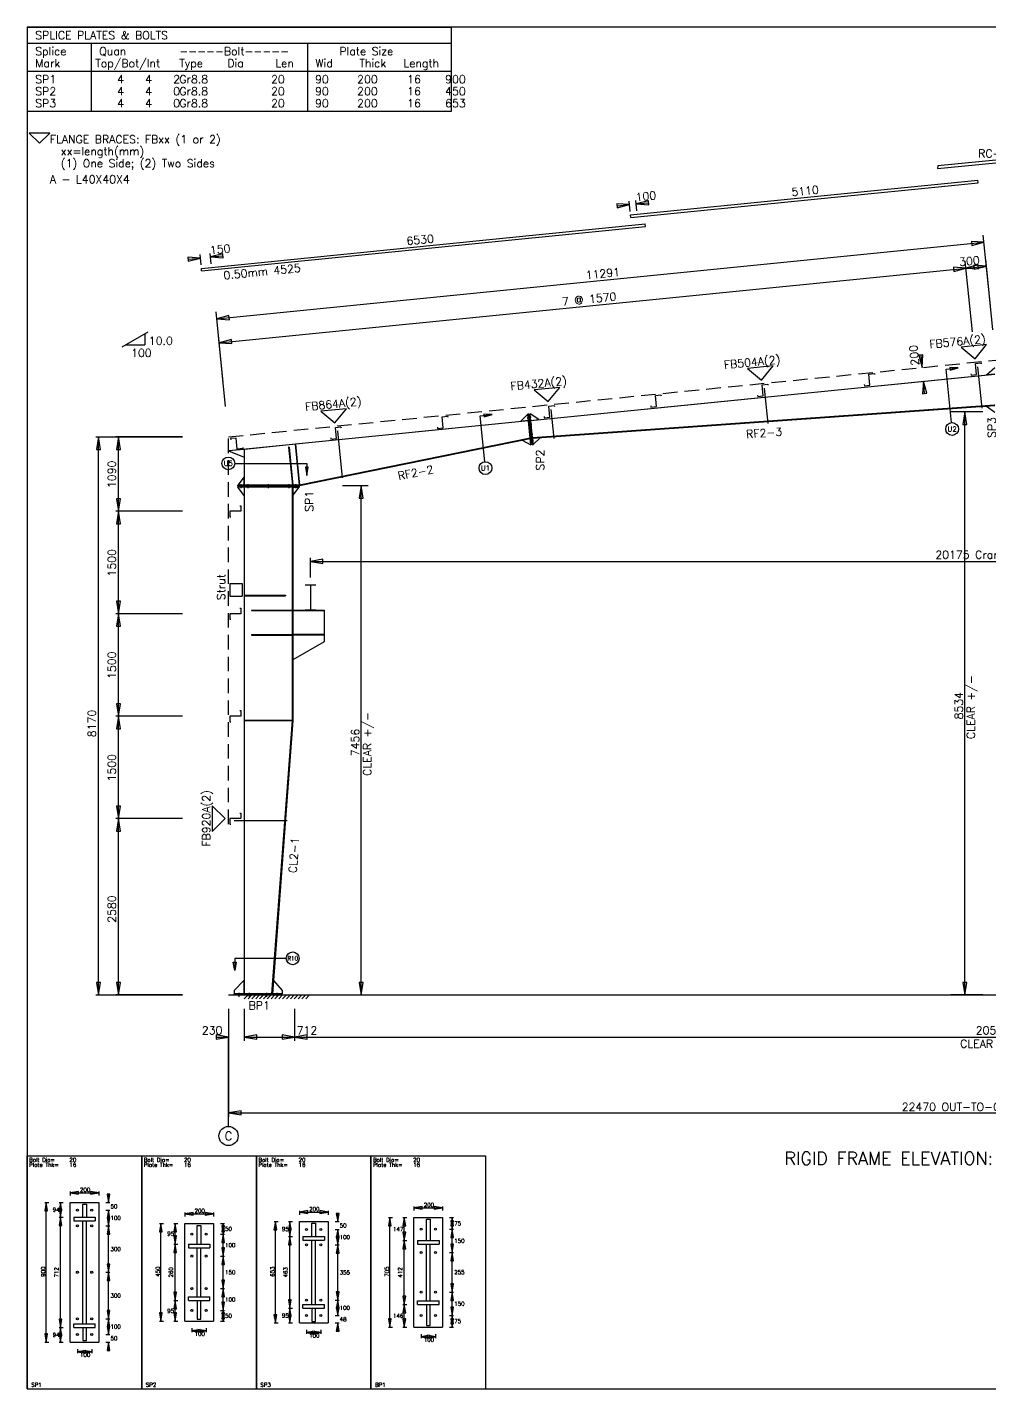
# Model space of a CAD drawing. Extents: x 0 to 28190, y 0 to 19934.
# Drawn here: x 0 to 14095, y 0 to 19934 of the extents above; entities that cross this region are included whole.
import ezdxf
from ezdxf.enums import TextEntityAlignment as Align

# ---------------------------------------------------------------- set-up
doc = ezdxf.new("R2010")
doc.units = 0
doc.linetypes.add('CONTIN', pattern=[0])
doc.linetypes.add('DASHED', pattern=[319.6, 213.1, -106.5])
doc.layers.get('0').update_dxf_attribs({"linetype": 'CONTIN'})
for name, color, linetype in [('1', 7, 'CONTIN'), ('10', 10, 'CONTIN'), ('11', 7, 'CONTIN'), ('12', 6, 'CONTIN'), ('13', 1, 'CONTIN'), ('14', 7, 'CONTIN'), ('15', 7, 'CONTIN'), ('2', 6, 'CONTIN'), ('22', 7, 'CONTIN'), ('3', 7, 'CONTIN'), ('5', 5, 'DASHED'), ('7', 7, 'CONTIN')]:
    doc.layers.add(name, color=color, linetype=linetype)
doc.styles.add('SIMPLEX', font='SIMPLEX')

# ---------------------------------------------------------------- blocks, each defined once
blk = doc.blocks.new('ARROWF')
for p, q in [((0, 0), (-183, 30)), ((-183, 30), (-183, -30)), ((-183, -30), (0, 0))]:
    blk.add_line(p, q)
blk = doc.blocks.new('EPBLK1')
for p, q in [((0, 0), (0, 1704.79675)), ((0, 1704.79675), (838.974854, 1704.79675)), ((838.974854, 1704.79675), (838.974854, 0)), ((314.61557, 340.959381), (314.61557, 1363.83765)), ((314.61557, 1363.83765), (524.359253, 1363.83765)), ((406.168671, 1257.00354), (406.168671, 1352.29028)), ((406.168671, 1352.29028), (432.806122, 1352.29028)), ((432.806122, 1352.29028), (432.806122, 1257.00354)), ((524.359253, 1363.83765), (524.359253, 340.959381)), ((340.833557, 1257.00354), (498.141327, 1257.00354)), ((340.833557, 1257.00354), (340.833557, 1230.36609)), ((340.833557, 1230.36609), (498.141327, 1230.36609)), ((406.168671, 474.430878), (406.168671, 1230.36609)), ((432.806122, 474.430878), (432.806122, 1230.36609)), ((498.141327, 1257.00354), (498.141327, 1230.36609)), ((340.833557, 474.430878), (498.141327, 474.430878)), ((340.833557, 447.793396), (340.833557, 474.430878)), ((340.833557, 447.793396), (498.141327, 447.793396)), ((406.168671, 447.793243), (406.168671, 352.506531)), ((432.806122, 352.506531), (432.806122, 447.793243)), ((498.141327, 447.793396), (498.141327, 474.430878)), ((314.61557, 340.959381), (524.359253, 340.959381)), ((406.168671, 352.506531), (432.806122, 352.506531)), ((0, 0), (838.974854, 0))]:
    blk.add_line(p, q)
for centre in [(367.051514, 1307.01086), (471.92337, 1307.01086), (367.051514, 1193.35779), (471.92337, 1193.35779), (367.051514, 852.398438), (471.92337, 852.398438), (367.051514, 511.439026), (471.92337, 511.439026), (367.051514, 397.785889), (471.92337, 397.785889)]:
    blk.add_circle(centre, 7.325299)
at = {"layer": '2'}
for p, q in [((314.61557, 1444.28259), (314.61557, 1414.98132)), ((314.61557, 1434.5155), (524.359253, 1434.5155)), ((524.359253, 1444.28259), (524.359253, 1414.98132)), ((595.037292, 1363.83765), (595.037292, 1422.38123)), ((129.041336, 1363.83765), (158.342529, 1363.83765)), ((138.808395, 340.959381), (138.808395, 1363.83765)), ((234.170486, 1363.83765), (263.47168, 1363.83765)), ((243.937546, 1257.00354), (243.937546, 1363.83765)), ((575.503174, 1363.83765), (604.804382, 1363.83765)), ((575.503174, 1307.01086), (604.804382, 1307.01086)), ((575.503174, 1307.01086), (604.804382, 1307.01086)), ((595.037292, 1193.35779), (595.037292, 1307.01086)), ((595.037292, 1248.46704), (595.037292, 1307.01086)), ((234.170486, 1257.00354), (263.47168, 1257.00354)), ((234.170486, 1257.00354), (263.47168, 1257.00354)), ((243.937546, 447.793335), (243.937546, 1257.00354)), ((575.503174, 1193.35779), (604.804382, 1193.35779)), ((575.503174, 1193.35779), (604.804382, 1193.35779)), ((595.037292, 852.398438), (595.037292, 1193.35779)), ((575.503174, 852.398438), (604.804382, 852.398438)), ((575.503174, 852.398438), (604.804382, 852.398438)), ((595.037292, 511.439026), (595.037292, 852.398438)), ((575.503174, 511.439026), (604.804382, 511.439026)), ((575.503174, 511.439026), (604.804382, 511.439026)), ((595.037292, 397.785889), (595.037292, 511.439026)), ((234.170486, 447.793335), (263.47168, 447.793335)), ((234.170486, 447.793335), (263.47168, 447.793335)), ((243.937546, 340.959381), (243.937546, 447.793335)), ((595.037292, 397.785889), (595.037292, 456.329681)), ((129.041336, 340.959381), (158.342529, 340.959381)), ((234.170486, 340.959381), (263.47168, 340.959381)), ((575.503174, 397.785889), (604.804382, 397.785889)), ((575.503174, 397.785889), (604.804382, 397.785889)), ((575.503174, 340.959381), (604.804382, 340.959381)), ((595.037292, 282.415588), (595.037292, 340.959381)), ((367.051514, 289.81546), (367.051514, 260.514282)), ((367.051514, 270.281342), (471.923309, 270.281342)), ((471.923309, 289.81546), (471.923309, 260.514282))]:
    blk.add_line(p, q, dxfattribs=at)
at = {"layer": '2', "xscale": 0.333, "yscale": 0.333, "zscale": 0.333}
for p, rotation in [((314.61557, 1434.5155), 180), ((595.037292, 1363.83765), 270), ((138.808395, 1363.83765), 90), ((243.937546, 1363.83765), 89.9999847), ((243.937546, 1257.00354), 270), ((595.037292, 1307.01086), 89.9999847), ((595.037292, 1307.01086), 450), ((243.937546, 1257.00354), 89.9999847), ((595.037292, 1193.35779), 270), ((595.037292, 1193.35779), 89.9999847), ((595.037292, 852.398438), 270), ((595.037292, 852.398438), 89.9999847), ((243.937546, 447.793335), 270), ((595.037292, 511.439026), 89.9999847), ((595.037292, 511.439026), 270), ((138.808395, 340.959381), 270), ((243.937546, 447.793335), 89.9999847), ((243.937546, 340.959381), 270), ((595.037292, 397.785889), 270), ((595.037292, 397.785889), 270), ((595.037292, 340.959381), 450), ((367.051514, 270.281342), 180)]:
    blk.add_blockref('ARROWF', p, dxfattribs=dict(at, rotation=rotation))
for p in [(524.359253, 1434.5155), (471.923309, 270.281342)]:
    blk.add_blockref('ARROWF', p, dxfattribs=at)
at = {"layer": '11', "style": 'SIMPLEX'}
for s, p in [('Bolt Dia=', (14.650599, 1660.84509)), ('Plate Thk=', (14.650599, 1624.21851)), ('20', (308.932556, 1660.84509)), ('16', (308.932556, 1624.21851)), ('200', (386.52356, 1441.84082)), ('50', (609.687927, 1320.77368)), ('100', (609.687927, 1235.53381)), ('300', (609.687927, 1008.22742)), ('300', (609.687927, 667.268066)), ('100', (609.687927, 439.961853)), ('50', (609.687927, 354.722015)), ('100', (386.52356, 233.654846)), ('SP1', (29.301197, 14.650599))]:
    blk.add_text(s, height=29.3011971, dxfattribs=at).set_placement(p)
for p in [(236.612244, 1310.42053), (236.612244, 394.376343)]:
    blk.add_text('94', height=29.3011971, dxfattribs=at).set_placement(p, align=Align.MIDDLE_RIGHT)
blk.add_text('900', height=29.3011971, rotation=90, dxfattribs=at).set_placement((131.483093, 819.43457))
blk.add_text('712', height=29.3011971, rotation=90, dxfattribs=at).set_placement((236.612244, 852.398438), align=Align.BOTTOM_CENTER)
blk = doc.blocks.new('EPBLK2')
for p, q in [((0, 0), (0, 1704.79675)), ((0, 1704.79675), (838.974854, 1704.79675)), ((838.974854, 1704.79675), (838.974854, 0)), ((314.61557, 494.391144), (314.61557, 1210.40576)), ((314.61557, 1210.40576), (524.359253, 1210.40576)), ((524.359253, 1210.40576), (524.359253, 494.391144)), ((406.168671, 1059.24707), (406.168671, 1194.23962)), ((406.168671, 1194.23962), (432.806122, 1194.23962)), ((432.806122, 1194.23962), (432.806122, 1059.24707)), ((340.833557, 1059.24707), (498.141327, 1059.24707)), ((340.833557, 1059.24707), (340.833557, 1032.60962)), ((340.833557, 1032.60962), (498.141327, 1032.60962)), ((406.168671, 672.187256), (406.168671, 1032.60962)), ((432.806122, 672.187256), (432.806122, 1032.60962)), ((498.141327, 1059.24707), (498.141327, 1032.60962)), ((340.833557, 672.187256), (498.141327, 672.187256)), ((340.833557, 645.549805), (340.833557, 672.187256)), ((340.833557, 645.549805), (498.141327, 645.549805)), ((406.168671, 645.549683), (406.168671, 510.557159)), ((432.806122, 510.557159), (432.806122, 645.549683)), ((498.141327, 645.549805), (498.141327, 672.187256)), ((406.168671, 510.557159), (432.806122, 510.557159)), ((314.61557, 494.391144), (524.359253, 494.391144)), ((0, 0), (838.974854, 0))]:
    blk.add_line(p, q)
for centre in [(367.051514, 1130.84863), (471.92337, 1130.84863), (367.051514, 971.734253), (471.92337, 971.734253), (367.051514, 733.062683), (471.92337, 733.062683), (367.051514, 573.948364), (471.92337, 573.948364)]:
    blk.add_circle(centre, 7.325299)
at = {"layer": '2'}
for p, q in [((129.041336, 1210.40576), (158.342529, 1210.40576)), ((138.808395, 494.391144), (138.808395, 1210.40576)), ((234.170486, 1210.40576), (263.47168, 1210.40576)), ((243.937546, 1059.24719), (243.937546, 1210.40576)), ((314.61557, 1290.85083), (314.61557, 1261.54968)), ((314.61557, 1281.08374), (524.359253, 1281.08374)), ((524.359253, 1290.85083), (524.359253, 1261.54968)), ((575.503174, 1210.40576), (604.804382, 1210.40576)), ((595.037292, 1130.84863), (595.037292, 1210.40576)), ((575.503174, 1130.84863), (604.804382, 1130.84863)), ((575.503174, 1130.84863), (604.804382, 1130.84863)), ((595.037292, 971.734253), (595.037292, 1130.84863)), ((234.170486, 1059.24719), (263.47168, 1059.24719)), ((234.170486, 1059.24719), (263.47168, 1059.24719)), ((243.937546, 645.549805), (243.937546, 1059.24719)), ((575.503174, 971.734253), (604.804382, 971.734253)), ((575.503174, 971.734253), (604.804382, 971.734253)), ((595.037292, 733.062683), (595.037292, 971.734253)), ((575.503174, 733.062683), (604.804382, 733.062683)), ((575.503174, 733.062683), (604.804382, 733.062683)), ((595.037292, 573.948364), (595.037292, 733.062683)), ((234.170486, 645.549805), (263.47168, 645.549805)), ((234.170486, 645.549805), (263.47168, 645.549805)), ((243.937546, 494.391144), (243.937546, 645.549805)), ((575.503174, 573.948364), (604.804382, 573.948364)), ((575.503174, 573.948364), (604.804382, 573.948364)), ((595.037292, 494.391144), (595.037292, 573.948364)), ((129.041336, 494.391144), (158.342529, 494.391144)), ((234.170486, 494.391144), (263.47168, 494.391144)), ((367.051514, 443.247223), (367.051514, 413.945984)), ((367.051514, 423.713074), (471.923309, 423.713074)), ((471.923309, 443.247223), (471.923309, 413.945984)), ((575.503174, 494.391144), (604.804382, 494.391144))]:
    blk.add_line(p, q, dxfattribs=at)
at = {"layer": '2', "xscale": 0.333, "yscale": 0.333, "zscale": 0.333}
for p, rotation in [((138.808395, 1210.40576), 90), ((243.937546, 1210.40576), 89.9999847), ((314.61557, 1281.08374), 180), ((595.037292, 1210.40576), 89.9999847), ((243.937546, 1059.24719), 270), ((595.037292, 1130.84863), 89.9999847), ((595.037292, 1130.84863), 270), ((243.937546, 1059.24719), 89.9999847), ((595.037292, 971.734253), 270), ((595.037292, 971.734253), 89.9999847), ((243.937546, 645.549805), 270), ((595.037292, 733.062683), 89.9999847), ((595.037292, 733.062683), 270), ((243.937546, 645.549805), 89.9999847), ((595.037292, 573.948364), 270), ((138.808395, 494.391144), 270), ((243.937546, 494.391144), 270), ((595.037292, 573.948364), 89.9999847), ((595.037292, 494.391144), 270), ((367.051514, 423.713074), 180)]:
    blk.add_blockref('ARROWF', p, dxfattribs=dict(at, rotation=rotation))
for p in [(524.359253, 1281.08374), (471.923309, 423.713074)]:
    blk.add_blockref('ARROWF', p, dxfattribs=at)
at = {"layer": '11', "style": 'SIMPLEX'}
for s, p in [('Bolt Dia=', (14.650599, 1660.84509)), ('Plate Thk=', (14.650599, 1624.21851)), ('20', (308.932556, 1660.84509)), ('16', (308.932556, 1624.21851)), ('200', (386.52356, 1288.40918)), ('50', (609.687927, 1155.97656)), ('100', (609.687927, 1036.64087)), ('150', (609.687927, 837.747986)), ('100', (609.687927, 638.854919)), ('50', (609.687927, 519.519104)), ('100', (386.52356, 387.086609)), ('SP2', (29.301197, 14.650599))]:
    blk.add_text(s, height=29.3011971, dxfattribs=at).set_placement(p)
for p in [(236.612244, 1134.82642), (236.612244, 569.970459)]:
    blk.add_text('95', height=29.3011971, dxfattribs=at).set_placement(p, align=Align.MIDDLE_RIGHT)
blk.add_text('450', height=29.3011971, rotation=90, dxfattribs=at).set_placement((131.483093, 819.43457))
blk.add_text('260', height=29.3011971, rotation=90, dxfattribs=at).set_placement((236.612244, 852.398438), align=Align.BOTTOM_CENTER)
blk = doc.blocks.new('EPBLK3')
for p, q in [((0, 0), (0, 1704.79675)), ((0, 1704.79675), (838.974854, 1704.79675)), ((838.974854, 1704.79675), (838.974854, 0)), ((314.61557, 481.480103), (314.61557, 1223.31677)), ((314.61557, 1223.31677), (524.359253, 1223.31677)), ((406.168671, 1115.38049), (406.168671, 1211.76965)), ((406.168671, 1211.76965), (432.806122, 1211.76965)), ((432.806122, 1211.76965), (432.806122, 1115.38049)), ((524.359253, 1223.31677), (524.359253, 481.480103)), ((340.833557, 1115.38049), (498.141327, 1115.38049)), ((340.833557, 1115.38049), (340.833557, 1088.74304)), ((498.141327, 1115.38049), (498.141327, 1088.74304)), ((340.833557, 1088.74304), (498.141327, 1088.74304)), ((406.168671, 616.076599), (406.168671, 1088.74304)), ((432.806122, 616.076599), (432.806122, 1088.74304)), ((340.833557, 616.076599), (498.141327, 616.076599)), ((340.833557, 589.439087), (340.833557, 616.076599)), ((498.141327, 589.439087), (498.141327, 616.076599)), ((340.833557, 589.439087), (498.141327, 589.439087)), ((406.168671, 589.439209), (406.168671, 493.027252)), ((432.806122, 493.027252), (432.806122, 589.439209)), ((314.61557, 481.480103), (524.359253, 481.480103)), ((406.168671, 493.027252), (432.806122, 493.027252)), ((0, 0), (838.974854, 0))]:
    blk.add_line(p, q)
for centre in [(367.051514, 1166.49023), (471.92337, 1166.49023), (367.051514, 1052.83704), (471.92337, 1052.83704), (367.051514, 649.368469), (471.92337, 649.368469), (367.051514, 535.715332), (471.92337, 535.715332)]:
    blk.add_circle(centre, 7.325299)
at = {"layer": '2'}
for p, q in [((314.61557, 1303.76184), (314.61557, 1274.46069)), ((524.359253, 1303.76184), (524.359253, 1274.46069)), ((129.041336, 1223.31677), (158.342529, 1223.31677)), ((138.808395, 481.480103), (138.808395, 1223.31677)), ((234.170486, 1223.31677), (263.47168, 1223.31677)), ((243.937546, 1115.38037), (243.937546, 1223.31677)), ((314.61557, 1293.99487), (524.359253, 1293.99487)), ((575.503174, 1223.31677), (604.804382, 1223.31677)), ((595.037292, 1223.31677), (595.037292, 1281.8606)), ((234.170486, 1115.38037), (263.47168, 1115.38037)), ((234.170486, 1115.38037), (263.47168, 1115.38037)), ((243.937546, 589.439087), (243.937546, 1115.38037)), ((575.503174, 1166.49023), (604.804382, 1166.49023)), ((575.503174, 1166.49023), (604.804382, 1166.49023)), ((595.037292, 1052.83704), (595.037292, 1166.49023)), ((595.037292, 1107.94641), (595.037292, 1166.49023)), ((575.503174, 1052.83704), (604.804382, 1052.83704)), ((575.503174, 1052.83704), (604.804382, 1052.83704)), ((595.037292, 649.368469), (595.037292, 1052.83704)), ((575.503174, 649.368469), (604.804382, 649.368469)), ((575.503174, 649.368469), (604.804382, 649.368469)), ((595.037292, 535.715332), (595.037292, 649.368469)), ((234.170486, 589.439087), (263.47168, 589.439087)), ((234.170486, 589.439087), (263.47168, 589.439087)), ((243.937546, 481.480103), (243.937546, 589.439087)), ((575.503174, 535.715332), (604.804382, 535.715332)), ((575.503174, 535.715332), (604.804382, 535.715332)), ((595.037292, 535.715332), (595.037292, 594.259155)), ((129.041336, 481.480103), (158.342529, 481.480103)), ((234.170486, 481.480103), (263.47168, 481.480103)), ((367.051514, 430.336182), (367.051514, 401.034973)), ((367.051514, 410.802063), (471.923309, 410.802063)), ((471.923309, 430.336182), (471.923309, 401.034973)), ((575.503174, 481.480103), (604.804382, 481.480103)), ((595.037292, 422.936279), (595.037292, 481.480103))]:
    blk.add_line(p, q, dxfattribs=at)
at = {"layer": '2', "xscale": 0.333, "yscale": 0.333, "zscale": 0.333}
for p, rotation in [((314.61557, 1293.99487), 180), ((138.808395, 1223.31677), 90), ((243.937546, 1223.31677), 89.9999847), ((595.037292, 1223.31677), 270), ((243.937546, 1115.38037), 89.9999847), ((243.937546, 1115.38037), 270), ((595.037292, 1166.49023), 89.9999847), ((595.037292, 1166.49023), 450), ((595.037292, 1052.83704), 270), ((595.037292, 1052.83704), 89.9999847), ((595.037292, 649.368469), 270), ((243.937546, 589.439087), 270), ((595.037292, 649.368469), 89.9999847), ((138.808395, 481.480103), 270), ((243.937546, 589.439087), 89.9999847), ((243.937546, 481.480103), 270), ((595.037292, 535.715332), 270), ((595.037292, 535.715332), 270), ((367.051514, 410.802063), 180), ((595.037292, 481.480103), 450)]:
    blk.add_blockref('ARROWF', p, dxfattribs=dict(at, rotation=rotation))
for p in [(524.359253, 1293.99487), (471.923309, 410.802063)]:
    blk.add_blockref('ARROWF', p, dxfattribs=at)
at = {"layer": '11', "style": 'SIMPLEX'}
for s, p in [('Bolt Dia=', (14.650599, 1660.84509)), ('Plate Thk=', (14.650599, 1624.21851)), ('20', (308.932556, 1660.84509)), ('16', (308.932556, 1624.21851)), ('200', (386.52356, 1301.32019)), ('50', (609.687927, 1180.25293)), ('100', (609.687927, 1095.01306)), ('355', (609.687927, 836.452209)), ('100', (609.687927, 577.891357)), ('48', (609.687927, 493.947113)), ('100', (386.52356, 374.175537)), ('SP3', (29.301197, 14.650599))]:
    blk.add_text(s, height=29.3011971, dxfattribs=at).set_placement(p)
for p in [(236.612244, 1169.34851), (236.612244, 535.459595)]:
    blk.add_text('95', height=29.3011971, dxfattribs=at).set_placement(p, align=Align.MIDDLE_RIGHT)
blk.add_text('653', height=29.3011971, rotation=90, dxfattribs=at).set_placement((131.483093, 819.43457))
blk.add_text('463', height=29.3011971, rotation=90, dxfattribs=at).set_placement((236.612244, 852.40979), align=Align.BOTTOM_CENTER)
blk = doc.blocks.new('EPBLK4')
for p, q in [((0, 0), (0, 1704.79675)), ((0, 1704.79675), (838.974854, 1704.79675)), ((838.974854, 1704.79675), (838.974854, 0)), ((314.61557, 451.87915), (314.61557, 1252.91772)), ((314.61557, 1252.91772), (524.359253, 1252.91772)), ((406.168671, 1085.84753), (406.168671, 1241.37048)), ((406.168671, 1241.37048), (432.806122, 1241.37048)), ((432.806122, 1241.37048), (432.806122, 1085.84753)), ((524.359253, 1252.91772), (524.359253, 451.87915)), ((340.833557, 1085.84753), (498.141327, 1085.84753)), ((340.833557, 1085.84753), (340.833557, 1059.21008)), ((340.833557, 1059.21008), (498.141327, 1059.21008)), ((406.168671, 644.211548), (406.168671, 1059.21008)), ((432.806122, 644.211548), (432.806122, 1059.21008)), ((498.141327, 1085.84753), (498.141327, 1059.21008)), ((340.833557, 644.211548), (498.141327, 644.211548)), ((340.833557, 617.574097), (340.833557, 644.211548)), ((340.833557, 617.574097), (498.141327, 617.574097)), ((406.168671, 617.573975), (406.168671, 463.4263)), ((432.806122, 463.4263), (432.806122, 617.573975)), ((498.141327, 617.574097), (498.141327, 644.211548)), ((314.61557, 451.87915), (524.359253, 451.87915)), ((406.168671, 463.4263), (432.806122, 463.4263)), ((0, 0), (838.974854, 0))]:
    blk.add_line(p, q)
for centre in [(367.051514, 1167.67798), (471.92337, 1167.67798), (367.051514, 997.198242), (471.92337, 997.198242), (367.051514, 707.598694), (471.92337, 707.598694), (367.051514, 537.119019), (471.92337, 537.119019)]:
    blk.add_circle(centre, 7.325299)
at = {"layer": '2'}
for p, q in [((314.61557, 1333.36279), (314.61557, 1304.06152)), ((314.61557, 1323.5957), (524.359253, 1323.5957)), ((524.359253, 1333.36279), (524.359253, 1304.06152)), ((129.041336, 1252.91772), (158.342529, 1252.91772)), ((138.808395, 451.87915), (138.808395, 1252.91772)), ((234.170486, 1252.91772), (263.47168, 1252.91772)), ((243.937546, 1085.84766), (243.937546, 1252.91772)), ((575.503174, 1252.91772), (604.804382, 1252.91772)), ((595.037292, 1167.67798), (595.037292, 1252.91772)), ((575.503174, 1167.67798), (604.804382, 1167.67798)), ((575.503174, 1167.67798), (604.804382, 1167.67798)), ((595.037292, 997.198242), (595.037292, 1167.67798)), ((234.170486, 1085.84766), (263.47168, 1085.84766)), ((234.170486, 1085.84766), (263.47168, 1085.84766)), ((243.937546, 617.574097), (243.937546, 1085.84766)), ((575.503174, 997.198242), (604.804382, 997.198242)), ((575.503174, 997.198242), (604.804382, 997.198242)), ((595.037292, 707.598694), (595.037292, 997.198242)), ((575.503174, 707.598694), (604.804382, 707.598694)), ((575.503174, 707.598694), (604.804382, 707.598694)), ((595.037292, 537.119019), (595.037292, 707.598694)), ((234.170486, 617.574097), (263.47168, 617.574097)), ((234.170486, 617.574097), (263.47168, 617.574097)), ((243.937546, 451.87915), (243.937546, 617.574097)), ((575.503174, 537.119019), (604.804382, 537.119019)), ((575.503174, 537.119019), (604.804382, 537.119019)), ((595.037292, 451.87915), (595.037292, 537.119019)), ((129.041336, 451.87915), (158.342529, 451.87915)), ((234.170486, 451.87915), (263.47168, 451.87915)), ((367.051514, 400.73526), (367.051514, 371.434052)), ((471.923309, 400.73526), (471.923309, 371.434052)), ((575.503174, 451.87915), (604.804382, 451.87915)), ((367.051514, 381.201111), (471.923309, 381.201111))]:
    blk.add_line(p, q, dxfattribs=at)
at = {"layer": '2', "xscale": 0.333, "yscale": 0.333, "zscale": 0.333}
for p, rotation in [((314.61557, 1323.5957), 180), ((138.808395, 1252.91772), 90), ((243.937546, 1252.91772), 89.9999847), ((595.037292, 1252.91772), 89.9999847), ((595.037292, 1167.67798), 270), ((243.937546, 1085.84766), 270), ((595.037292, 1167.67798), 89.9999847), ((243.937546, 1085.84766), 89.9999847), ((595.037292, 997.198242), 89.9999847), ((595.037292, 997.198242), 270), ((595.037292, 707.598694), 89.9999847), ((595.037292, 707.598694), 270), ((243.937546, 617.574097), 89.9999847), ((243.937546, 617.574097), 270), ((138.808395, 451.87915), 270), ((243.937546, 451.87915), 270), ((595.037292, 537.119019), 89.9999847), ((595.037292, 537.119019), 270), ((595.037292, 451.87915), 270), ((367.051514, 381.201111), 180)]:
    blk.add_blockref('ARROWF', p, dxfattribs=dict(at, rotation=rotation))
for p in [(524.359253, 1323.5957), (471.923309, 381.201111)]:
    blk.add_blockref('ARROWF', p, dxfattribs=at)
at = {"layer": '11', "style": 'SIMPLEX'}
for s, p in [('Bolt Dia=', (14.650599, 1660.84509)), ('Plate Thk=', (14.650599, 1624.21851)), ('20', (308.932556, 1660.84509)), ('16', (308.932556, 1624.21851)), ('200', (386.52356, 1330.92102)), ('75', (609.687927, 1195.64722)), ('150', (609.687927, 1067.78748)), ('255', (609.687927, 837.747864)), ('150', (609.687927, 607.708252)), ('75', (609.687927, 479.84848)), ('100', (386.52356, 344.574616)), ('BP1', (29.301197, 14.650599))]:
    blk.add_text(s, height=29.3011971, dxfattribs=at).set_placement(p)
for s, p in [('147', (236.612244, 1169.38269)), ('146', (236.612244, 534.726624))]:
    blk.add_text(s, height=29.3011971, dxfattribs=at).set_placement(p, align=Align.MIDDLE_RIGHT)
blk.add_text('705', height=29.3011971, rotation=90, dxfattribs=at).set_placement((131.483093, 819.43457))
blk.add_text('412', height=29.3011971, rotation=90, dxfattribs=at).set_placement((236.612244, 851.710876), align=Align.BOTTOM_CENTER)
blk = doc.blocks.new('WSECTN')
for p, q in [((-76.2, 25.4), (76.2, 25.4)), ((0, 0), (0, 25.4)), ((-76.2, 0), (76.2, 0))]:
    blk.add_line(p, q)
blk = doc.blocks.new('ZCOL')
for p, q in [((10.2, 0), (0, 0)), ((0, 0), (0, -25.4)), ((10.2, -2.5), (10.2, 0)), ((-10.2, -25.4), (-10.2, -22.9)), ((0, -25.4), (-10.2, -25.4))]:
    blk.add_line(p, q)
blk = doc.blocks.new('MARKER')
for p, q in [((187.527664, 187.527664), (-187.52766, 187.527664)), ((-187.52766, 187.527664), (0, 0)), ((0, 0), (187.527664, 187.527664))]:
    blk.add_line(p, q)
blk = doc.blocks.new('CUTFRM')
for p, q in [((0, 0), (0, -25.4)), ((0, -25.4), (-178.15128, -25.4))]:
    blk.add_line(p, q)
blk = doc.blocks.new('ARROWPF')
for p, q in [((0, 0), (-122, 20)), ((-122, 20), (-122, -20)), ((-122, -20), (0, 0))]:
    blk.add_line(p, q)
blk = doc.blocks.new('FRAME2')
at = {"layer": '1'}
for p, q in [((10383.04, 12098.2861), (11235, 12183.4824)), ((11235, 12221.0137), (10386.832, 12136.1973)), ((10386.832, 12136.1973), (10383.04, 12098.2861)), ((5886.61182, 11418.1445), (10971.6504, 11926.6484)), ((5890.40234, 11380.2334), (10975.4414, 11888.7373)), ((10975.4414, 11888.7373), (10971.6504, 11926.6484)), ((5890.40234, 11380.2334), (5886.61182, 11418.1445)), ((-397.40649, 10636.583), (6100.78418, 11286.4023)), ((-393.61539, 10598.6719), (6104.5752, 11248.4912)), ((6104.5752, 11248.4912), (6100.78418, 11286.4023)), ((-393.61539, 10598.6719), (-397.40649, 10636.583)), ((10969.0068, 9195.11426), (11029.7666, 8587.5127)), ((11099.001, 9077.89648), (11219, 9186.52344)), ((4424.43311, 8410.44043), (11218.5029, 9089.84766)), ((11219, 9084.87207), (4424.93018, 8405.46387)), ((11219, 9084.87207), (4424.93018, 8405.46387)), ((11219, 9089.89648), (11099.001, 9077.89648)), ((7844.29248, 8882.64258), (7895.87793, 8366.78516)), ((11219, 8632.62598), (4449.85303, 8156.23828)), ((11218.6494, 8632.59961), (4450, 8156.24756)), ((4450.35107, 8151.25928), (11219, 8627.6123)), ((11219, 8627.6123), (11099.001, 8619.16797)), ((11099.001, 8619.16797), (11219, 8533.75195)), ((10, 7970.00195), (4392.49219, 8408.25098)), ((4393.08887, 8402.28125), (10.597, 7964.03223)), ((4393.08887, 8402.28125), (979.247986, 8060.89746)), ((4273.08691, 8396.31055), (4383.13818, 8501.78516)), ((4392.49219, 8408.25098), (4273.08691, 8396.31055)), ((4375.47705, 8450.76953), (4432.5918, 8456.48047)), ((4375.47705, 8450.76953), (4432.5918, 8456.48047)), ((4399.05908, 8503.37695), (4383.13818, 8501.78516)), ((4427.91602, 8054.01709), (4383.13818, 8501.78516)), ((4383.13818, 8501.78516), (4383.13818, 8501.78516)), ((4392.49219, 8408.25098), (4383.13818, 8501.78516)), ((4393.08887, 8402.28125), (4392.49219, 8408.25098)), ((4393.08887, 8402.28125), (4418.12695, 8151.90186)), ((4399.05908, 8503.37695), (4414.979, 8504.96875)), ((4399.05908, 8503.37695), (4443.83545, 8055.60938)), ((4399.05908, 8503.37695), (4443.83545, 8055.60938)), ((4459.75684, 8057.20215), (4414.979, 8504.96875)), ((4543.83691, 8422.37988), (4414.979, 8504.96875)), ((4414.979, 8504.96875), (4414.979, 8504.96875)), ((4424.43311, 8410.44043), (4414.979, 8504.96875)), ((4424.43311, 8410.44043), (4543.83691, 8422.37988)), ((4424.93018, 8405.46387), (4424.43311, 8410.44043)), ((4449.85303, 8156.23828), (4424.93018, 8405.46387)), ((4719.57568, 8570.1709), (4761.9873, 8146.05762)), ((1594.86047, 8257.69922), (1663.7002, 7569.30225)), ((4385.42676, 8351.26563), (4442.54199, 8356.97754)), ((4385.42676, 8351.26563), (4442.54199, 8356.97754)), ((4400.35303, 8202.00977), (4457.46777, 8207.72168)), ((4400.35303, 8202.00977), (4457.46777, 8207.72168)), ((229.999985, 7985.97266), (0, 7962.97217)), ((236, 7985.97266), (229.999985, 7985.97266)), ((229.999985, 7985.97266), (229.999985, 7463.37842)), ((979.247986, 8060.89746), (236, 7986.57129)), ((236, 7463.37842), (236, 7986.57129)), ((236, 7463.37842), (236, 7985.97266)), ((886.262939, 8020.89795), (880.29303, 8020.30127)), ((886.262939, 8020.89795), (880.29303, 8020.30127)), ((886.262939, 8020.89795), (880.29303, 8020.30127)), ((886.262939, 8020.89795), (880.29303, 8020.30127)), ((886.262939, 8020.89795), (880.29303, 8020.30127)), ((880.29303, 8020.30127), (936.015015, 7463.08008)), ((880.29303, 8020.30127), (936.015015, 7463.08008)), ((880.29303, 8020.30127), (936.015015, 7463.08008)), ((880.29303, 8020.30127), (936.015015, 7463.08008)), ((880.29303, 8020.30127), (936.015015, 7463.08008)), ((886.262939, 8020.89795), (941.984924, 7463.67822)), ((886.262939, 8020.89795), (941.984924, 7463.67822)), ((886.262939, 8020.89795), (941.984924, 7463.67822)), ((886.262939, 8020.89795), (941.984924, 7463.67822)), ((886.262939, 8020.89795), (941.984924, 7463.67822)), ((1038.99988, 7463.37842), (979.247986, 8060.89746)), ((979.247986, 8060.89746), (1038.99988, 7463.37842)), ((4418.12695, 8151.90186), (1038.99988, 7463.37842)), ((4417.33008, 8151.74023), (1038.99988, 7463.37842)), ((1040.59705, 7455.54004), (4418.92676, 8143.90039)), ((4418.92676, 8143.90039), (4300.73584, 8119.81885)), ((4300.73584, 8119.81885), (4427.91602, 8054.01709)), ((4410.30322, 8102.50684), (4467.41797, 8108.21777)), ((4410.30322, 8102.50684), (4467.41797, 8108.21777)), ((4417.33008, 8151.74023), (4418.92676, 8143.90039)), ((4418.92676, 8143.90039), (4427.91602, 8054.01709)), ((4443.83545, 8055.60938), (4427.91602, 8054.01709)), ((4427.91602, 8054.01709), (4427.91602, 8054.01709)), ((4443.83545, 8055.60938), (4459.75684, 8057.20215)), ((4449.85303, 8156.23828), (4449.85303, 8156.23828)), ((4450, 8156.24756), (4450.35107, 8151.25928)), ((4450.35107, 8151.25928), (4570.10596, 8159.6875)), ((4450.35107, 8151.25928), (4459.75684, 8057.20215)), ((4570.10596, 8159.6875), (4459.75684, 8057.20215)), ((4459.75684, 8057.20215), (4459.75684, 8057.20215)), ((0, 7962.97217), (229.999985, 7870.97217)), ((10.597, 7964.03223), (10, 7970.00195)), ((229.999985, 7583.37939), (136, 7463.37842)), ((229.999985, 7463.37842), (229.999985, 7583.37939)), ((1036, 7463.37842), (136, 7463.37842)), ((136, 7447.37842), (136, 7463.37842)), ((136, 7463.37842), (136, 7463.37842)), ((229.999985, 7463.37842), (136, 7463.37842)), ((136, 7447.37842), (1036, 7447.37842)), ((136, 7447.37842), (136, 7431.37939)), ((136, 7447.37842), (1036, 7447.37842)), ((1036, 7431.37939), (136, 7431.37939)), ((229.999985, 7311.37988), (136, 7431.37939)), ((136, 7431.37939), (136, 7431.37939)), ((229.999985, 7431.37939), (136, 7431.37939)), ((186, 7418.68018), (186, 7476.07959)), ((186, 7418.68018), (186, 7476.07959)), ((236, 7463.37842), (229.999985, 7463.37842)), ((236, 7431.37939), (229.999985, 7431.37939)), ((229.999985, 7431.37939), (229.999985, 16)), ((229.999985, 7431.37939), (229.999985, 7311.37988)), ((1038.99988, 7463.37842), (236, 7463.37842)), ((936, 7431.37939), (236, 7431.37939)), ((236, 4015.99976), (236, 7431.37939)), ((236, 16), (236, 7431.37939)), ((286, 7418.68018), (286, 7476.07959)), ((286, 7418.68018), (286, 7476.07959)), ((586, 7418.68018), (586, 7476.07959)), ((586, 7418.68018), (586, 7476.07959)), ((886, 7418.68018), (886, 7476.07959)), ((886, 7418.68018), (886, 7476.07959)), ((936, 4015.99976), (936, 7431.37939)), ((936, 7431.37939), (936, 7431.37939)), ((936, 4015.99976), (936, 7431.37939)), ((936, 7431.37939), (941.999939, 7431.37939)), ((941.984924, 7463.67822), (936.015015, 7463.08008)), ((941.984924, 7463.67822), (936.015015, 7463.08008)), ((941.984924, 7463.67822), (936.015015, 7463.08008)), ((941.984924, 7463.67822), (936.015015, 7463.08008)), ((941.984924, 7463.67822), (936.015015, 7463.08008)), ((941.999939, 7431.37939), (941.999939, 4015.99976)), ((941.999939, 7431.37939), (941.999939, 7311.37988)), ((941.999939, 7311.37988), (1036, 7431.37939)), ((941.999939, 7431.37939), (1036, 7431.37939)), ((986, 7418.68018), (986, 7476.07959)), ((986, 7418.68018), (986, 7476.07959)), ((1036, 7447.37842), (1036, 7463.37842)), ((1036, 7447.37842), (1036, 7431.37939)), ((1036, 7431.37939), (1036, 7431.37939)), ((1038.99988, 7463.37842), (1038.99988, 7463.37842)), ((1038.99988, 7463.37842), (1038.99988, 7463.37842)), ((1038.99988, 7463.37842), (1040.59705, 7455.54004)), ((236, 5850), (836, 5850)), ((236, 5850), (236, 5844)), ((236, 5850), (836, 5850)), ((236, 5850), (236, 5844)), ((236, 5850), (836, 5850)), ((236, 5850), (236, 5844)), ((236, 5850), (836, 5850)), ((236, 5850), (236, 5844)), ((236, 5850), (836, 5850)), ((236, 5850), (236, 5844)), ((236, 5844), (836, 5844)), ((236, 5844), (836, 5844)), ((236, 5844), (836, 5844)), ((236, 5844), (836, 5844)), ((236, 5844), (836, 5844)), ((836, 5850), (836, 5844)), ((836, 5850), (836, 5844)), ((836, 5850), (836, 5844)), ((836, 5850), (836, 5844)), ((836, 5850), (836, 5844)), ((336, 5634), (936, 5634)), ((336, 5634), (336, 5628)), ((336, 5634), (936, 5634)), ((336, 5634), (336, 5628)), ((336, 5634), (936, 5634)), ((336, 5634), (336, 5628)), ((336, 5634), (936, 5634)), ((336, 5634), (336, 5628)), ((336, 5634), (936, 5634)), ((336, 5634), (336, 5628)), ((336, 5628), (936, 5628)), ((336, 5628), (936, 5628)), ((336, 5628), (936, 5628)), ((336, 5628), (936, 5628)), ((336, 5628), (936, 5628)), ((936, 5634), (936, 5628)), ((936, 5634), (936, 5628)), ((936, 5634), (936, 5628)), ((936, 5634), (936, 5628)), ((936, 5634), (936, 5628)), ((941.999939, 5634), (1400, 5634)), ((941.999939, 5634), (1400, 5634)), ((941.999939, 5634), (1400, 5634)), ((941.999939, 5634), (1400, 5634)), ((941.999939, 5634), (1400, 5634)), ((941.999939, 5626), (1400, 5626)), ((941.999939, 5626), (1400, 5626)), ((941.999939, 5626), (1400, 5626)), ((941.999939, 5626), (1400, 5626)), ((941.999939, 5626), (1400, 5626)), ((1400, 5634), (1400, 5268)), ((1400, 5634), (1400, 5268)), ((1400, 5634), (1400, 5268)), ((1400, 5634), (1400, 5268)), ((1400, 5634), (1400, 5268)), ((336, 5274), (936, 5274)), ((336, 5274), (336, 5268)), ((336, 5274), (936, 5274)), ((336, 5274), (336, 5268)), ((336, 5274), (936, 5274)), ((336, 5274), (336, 5268)), ((336, 5274), (936, 5274)), ((336, 5274), (336, 5268)), ((336, 5274), (936, 5274)), ((336, 5274), (336, 5268)), ((336, 5268), (936, 5268)), ((336, 5268), (936, 5268)), ((336, 5268), (936, 5268)), ((336, 5268), (936, 5268)), ((336, 5268), (936, 5268)), ((936, 5274), (936, 5268)), ((936, 5274), (936, 5268)), ((936, 5274), (936, 5268)), ((936, 5274), (936, 5268)), ((936, 5274), (936, 5268)), ((1400, 5276), (941.999939, 5276)), ((1400, 5276), (941.999939, 5276)), ((1400, 5276), (941.999939, 5276)), ((1400, 5276), (941.999939, 5276)), ((1400, 5276), (941.999939, 5276)), ((1400, 5268), (941.999939, 5268)), ((1400, 5268), (941.999939, 5268)), ((1400, 5268), (941.999939, 5268)), ((1400, 5268), (941.999939, 5268)), ((1400, 5268), (941.999939, 5268)), ((1400, 5268), (1400, 5168)), ((1400, 5168), (941.999939, 4903.57324)), ((936, 4015.99976), (236, 4015.99976)), ((236, 16), (236, 4015.99976)), ((236, 4015.99976), (936, 4015.99976)), ((636, 16), (936, 4015.99976)), ((636.033997, 16.448999), (936, 4015.99976)), ((941.982971, 4015.55103), (642.017029, 16)), ((936, 4015.99976), (936, 4015.99976)), ((936, 4015.99976), (941.982971, 4015.55103)), ((936, 4015.99976), (941.999939, 4015.99976)), ((80.430809, 2554.42822), (858.919434, 2554.42773)), ((229.999985, 213), (82.999992, 66)), ((229.999985, 16), (229.999985, 213)), ((642.017029, 16), (656.700989, 211.792007)), ((656.700989, 211.792007), (787.807983, 66)), ((82.999992, 66), (82.999992, 16)), ((787.807983, 16), (82.999992, 16)), ((82.999992, 0), (82.999992, 16)), ((229.999985, 16), (82.999992, 16)), ((82.999992, 0), (787.807983, 0)), ((158, -28.700001), (158, 28.700001)), ((236, 16), (229.999985, 16)), ((236, 16), (636, 16)), ((308, -28.700001), (308, 28.700001)), ((562.807983, -28.700001), (562.807983, 28.700001)), ((636.033997, 16.448999), (642.017029, 16)), ((642.017029, 16), (787.807983, 16)), ((712.807983, -28.700001), (712.807983, 28.700001)), ((787.807983, 66), (787.807983, 16)), ((787.807983, 0), (787.807983, 16))]:
    blk.add_line(p, q, dxfattribs=at)
at = {"layer": '10'}
for p, q in [((19.051865, 6020.4751), (19.051807, 5839.5249)), ((19.051865, 6020.4751), (200.001862, 6020.4751)), ((200.001862, 6020.4751), (200.001801, 5839.5249)), ((19.051807, 5839.5249), (200.001801, 5839.5249))]:
    blk.add_line(p, q, dxfattribs=at)
at = {"layer": '12'}
for p, q in [((5881.52246, 11469.0342), (5866.36182, 11620.6445)), ((5981.02637, 11478.9854), (5965.86572, 11630.5957)), ((-402.49557, 10687.4727), (-417.65652, 10839.083)), ((-253.23994, 10702.3984), (-268.40097, 10854.0088)), ((11190.5879, 9737.62207), (11087.1113, 10772.3877)), ((10892.042, 9707.7666), (10788.5654, 10742.5322)), ((-44.412216, 8614.12109), (-147.88876, 9648.88672)), ((11046.4238, 8533.7998), (10577.6045, 8533.7998)), ((-1943.2438, 8169.99951), (-673.52905, 8169.99951)), ((-673.52905, 8169.99951), (-1650.2318, 8169.99951)), ((1671.07312, 7455.5), (2046.12854, 7455.5)), ((-673.52905, 7080.00049), (-1650.2318, 7080.00049)), ((-673.52905, 5580), (-1650.2318, 5580)), ((-673.52905, 4080.00024), (-1650.2318, 4080.00024)), ((-673.52905, 2580), (-1650.2318, 2580)), ((-1943.2438, 0), (-673.52905, 0)), ((-673.52905, 0), (-1650.2318, 0)), ((1671.07312, 0), (2046.12854, 0)), ((11046.4238, 0), (10577.6045, 0)), ((0, -204.57562), (0, -673.39471)), ((0, -321.7804), (0, -1784.496)), ((230.000015, -204.57562), (230.000015, -673.39471)), ((230.000015, -204.57562), (230.000015, -673.39471)), ((968.102356, -204.57562), (968.102356, -673.39471)), ((968.102356, -204.57562), (968.102356, -673.39471)), ((0, -1925.142), (0, -617.13647))]:
    blk.add_line(p, q, dxfattribs=at)
at = {"layer": '13'}
blk.add_circle((0, -2065.7876), 140.645737, dxfattribs=at)
at = {"layer": '2'}
for p, q in [((5696.51563, 11552.2617), (5871.45068, 11569.7549)), ((5970.95508, 11579.7051), (6145.88916, 11597.1992)), ((-172.69769, 9896.97559), (11062.3018, 11020.4756)), ((11155.6016, 10087.4912), (11052.124, 11122.2568)), ((-587.5022, 10770.7002), (-412.5675, 10788.1934)), ((-263.31195, 10803.1191), (-88.377258, 10820.6123)), ((-137.71074, 9547.10645), (11097.2891, 10670.6064)), ((-79.399162, 8963.99023), (-182.8757, 9998.75586)), ((10137.8066, 9360.46484), (10155.2998, 9185.53027)), ((10192.6943, 8811.58789), (10175.2012, 8986.52246)), ((10782.1807, 0), (10782.1807, 8533.7998)), ((-1904.1794, 0), (-1904.1794, 8169.99951)), ((-1611.1674, 0), (-1611.1674, 8169.99951)), ((1943.8407, 0), (1943.8407, 7455.5)), ((1200, 6112.5166), (1200, 6398.07031)), ((1200, 6346.92627), (21375, 6346.92627)), ((0, 0), (22470, 0)), ((230.000015, 0), (1207.30957, 0)), ((230.000015, -56.258297), (286.258301, 0)), ((286.258301, -56.258297), (342.516602, 0)), ((342.516602, -56.258297), (398.774872, 0)), ((398.774872, -56.258297), (455.033173, 0)), ((455.033173, -56.258297), (511.291443, 0)), ((511.291443, -56.258297), (567.549744, 0)), ((567.549744, -56.258297), (623.808044, 0)), ((623.808044, -56.258297), (680.066345, 0)), ((680.066345, -56.258297), (736.324646, 0)), ((736.324646, -56.258297), (792.582886, 0)), ((792.582886, -56.258297), (848.841187, 0)), ((848.841187, -56.258297), (905.099426, 0)), ((905.099426, -56.258297), (961.357788, 0)), ((961.357788, -56.258297), (1017.61609, 0)), ((1017.61609, -56.258297), (1073.87439, 0)), ((1073.87439, -56.258297), (1130.13269, 0)), ((1130.13269, -56.258297), (1186.39099, 0)), ((-175.80717, -617.13647), (0, -617.13647)), ((230.000015, -617.13647), (968.102356, -617.13647)), ((230.000015, -617.13647), (405.80719, -617.13647)), ((968.102356, -617.13647), (21501.9004, -617.13647)), ((0, -1728.238), (22470, -1728.238))]:
    blk.add_line(p, q, dxfattribs=at)
at = {"layer": '3'}
for p, q in [((-1558.8237, 9488.69043), (-1177.1752, 9709.03613)), ((-1225.8964, 9680.90625), (-1225.8964, 9516.81934)), ((-1510.1027, 9516.81934), (-1225.8964, 9516.81934))]:
    blk.add_line(p, q, dxfattribs=at)
at = {"layer": '5'}
for p, q in [((0, 8169.99951), (11235, 9293.5)), ((0, 2500), (0, 8169.99951))]:
    blk.add_line(p, q, dxfattribs=at)
at = {"layer": '7'}
for centre in [(10595.7998, 8284.47559), (-3.812649, 7780.83887), (3761.98462, 7712.38281), (940.015076, 534.460999)]:
    blk.add_circle(centre, 93.763832, dxfattribs=at)
at = {"layer": '1', "yscale": 14.4094477, "zscale": 14.4094477, "rotation": 180}
blk.add_blockref('WSECTN', (1200, 6000), dxfattribs=at)
at = {"layer": '10'}
for p, xscale, yscale, zscale, rotation in [((10954.459, 9083.59375), -8, -6.3740158, -6.3740158, 5.71059464), ((9392.15137, 8927.3623), -8, -6.3740158, -6.3740158, 5.71059464), ((6267.43604, 8614.89063), -8, -6.3740158, -6.3740158, 5.71059464), ((7829.74463, 8771.12207), -8, -6.3740158, -6.3740158, 5.71059464), ((4705.02832, 8458.65039), -8, -6.3740158, -6.3740158, 5.71059464), ((3142.7207, 8302.41992), -8, -6.3740158, -6.3740158, 5.71059464), ((1580.31311, 8146.17871), -8, -6.3740158, -6.3740158, 5.71059464), ((127.819229, 7990.67432), 8, -6.3740077, -6.3740077, 5.71059464), ((180.952225, 7080.00049), 8, -6.3740158, -6.3740158, 89.9999847), ((180.951736, 5580), 8, -6.3740158, -6.3740158, 89.9999847), ((180.951279, 4080.00024), 8, -6.3740158, -6.3740158, 89.9999847), ((180.950806, 2580), 8, -6.3740158, -6.3740158, 89.9999847)]:
    blk.add_blockref('ZCOL', p, dxfattribs=dict(at, xscale=xscale, yscale=yscale, zscale=zscale, rotation=rotation))
at = {"layer": '2'}
for p, rotation in [((5871.45068, 11569.7549), 365.710602), ((5970.95508, 11579.7051), 185.710602), ((11062.3018, 11020.4756), 5.71059464), ((-412.5675, 10788.1934), 365.710602), ((-263.31195, 10803.1191), 185.710602), ((10798.7432, 10640.752), 5.71059464), ((10798.7432, 10640.752), 185.710602), ((11097.2891, 10670.6064), 5.71059464), ((-172.69769, 9896.97559), 185.710602), ((-137.71074, 9547.10645), 185.710602), ((10155.2998, 9185.53027), 275.710602), ((10175.2012, 8986.52246), 95.7105942), ((10782.1807, 8533.7998), 90), ((-1904.1794, 8169.99951), 90), ((-1611.1674, 8169.99951), 90), ((1943.8407, 7455.5), 90), ((-1611.1674, 7080.00049), 270), ((-1611.1674, 7080.00049), 90), ((1200, 6346.92627), 180), ((-1611.1674, 5580), 270), ((-1611.1674, 5580), 90), ((-1611.1674, 4080.00024), 270), ((-1611.1674, 4080.00024), 90), ((-1611.1674, 2580), 270), ((-1611.1674, 2580), 90), ((-1904.1794, 0), 270), ((-1611.1674, 0), 270), ((-1611.1674, 0), 270), ((1943.8407, 0), -90), ((10782.1807, 0), -90), ((230.000015, -617.13647), 180), ((230.000015, -617.13647), 180), ((968.102356, -617.13647), 180), ((0, -1728.238), 180)]:
    blk.add_blockref('ARROWF', p, dxfattribs=dict(at, rotation=rotation))
for p in [(0, -617.13647), (968.102356, -617.13647)]:
    blk.add_blockref('ARROWF', p, dxfattribs=at)
at = {"layer": '3'}
for p, rotation in [((10931.3652, 9314.53516), 5.71059464), ((7806.65039, 9002.06348), 5.71059464), ((4681.93408, 8689.5918), 5.71059464), ((1557.21887, 8377.12012), 5.71059464), ((-51.143093, 2580), 89.9999847)]:
    blk.add_blockref('MARKER', p, dxfattribs=dict(at, rotation=rotation))
at = {"layer": '7'}
for p, yscale, zscale, rotation in [((10586.4746, 8377.77441), 30.9724998, 30.9724998, 185.710587), ((3752.65991, 7805.68213), 26.612793, 26.612793, 185.710602), ((89.951179, 7780.83643), 41.5867157, 41.5867157, 90)]:
    blk.add_blockref('CUTFRM', p, dxfattribs=dict(at, yscale=yscale, zscale=zscale, rotation=rotation))
for p, rotation in [((10685.5059, 9178.29297), 365.710571), ((3862.70361, 8496.0127), 365.710602), ((1146.24915, 7602.65771), 270)]:
    blk.add_blockref('ARROWPF', p, dxfattribs=dict(at, rotation=rotation))
at = {"layer": '7', "xscale": -1, "rotation": 90}
blk.add_blockref('ARROWPF', (89.953361, 356.287354), dxfattribs=at)
at = {"layer": '7', "xscale": -1, "yscale": 29.775692, "zscale": 29.775692, "rotation": -90}
blk.add_blockref('CUTFRM', (846.251221, 534.458496), dxfattribs=at)
at = {"layer": '11', "style": 'SIMPLEX'}
for s, rotation, p in [('5110', 5.71059464, (8248.16504, 11693.7578)), ('100', 5.71059464, (5967.06738, 11618.5762)), ('150', 5.71059464, (-267.19901, 10841.9893)), ('6530', 5.71059464, (2612.3125, 10977.0127)), ('300', 5.71059464, (10704.6582, 10670.6064)), ('11291', 5.71059464, (5236.82471, 10477.1914)), ('7 @ 1570', 5.71059464, (4889.14404, 10089.0557)), ('200', 95.7105942, (10112.5381, 9220.5166)), ('1090', 90.000206, (-1650.2368, 7419.8916)), ('1500', 90.000206, (-1650.2377, 6124.89209)), ('1500', 90.000206, (-1650.2377, 4624.8916)), ('CLEAR +/-', 90, (10928.6865, 3745.33887)), ('8534', 90, (10752.8789, 4032.49023)), ('8170', 90.000206, (-1943.2478, 3772.45386)), ('CLEAR +/-', 90, (2090.34668, 3206.18872)), ('7456', 90, (1914.53955, 3493.34009)), ('1500', 90.000206, (-1650.2377, 3124.8916)), ('2580', 90.000206, (-1650.2394, 1055.59033))]:
    blk.add_text(s, height=117.204788, rotation=rotation, dxfattribs=at).set_placement(p)
for s, p in [('20175 Crane Span', (10349.8623, 6385.99512)), ('230', (-390.68259, -578.06818)), ('712', (997.403564, -578.06818)), ('20586', (10941.9893, -578.06818)), ('CLEAR +/-', (10713.4404, -773.40558)), ('22470 OUT-TO-OUT OF STEEL', (9857.84375, -1698.9368))]:
    blk.add_text(s, height=117.204788, dxfattribs=at).set_placement(p)
at = {"layer": '13', "style": 'SIMPLEX'}
blk.add_text('C', height=126.581177, dxfattribs=at).set_placement((0, -2065.7876), align=Align.MIDDLE_CENTER)
at = {"layer": '15', "style": 'SIMPLEX'}
blk.add_text('RC-01', height=117.204788, dxfattribs=at).set_placement((10977.1504, 12260.082))
blk.add_text('0.50mm 4525', height=117.204788, rotation=5.71059464, dxfattribs=at).set_placement((-67.07885, 10474.2773))
blk.add_text('RIGID FRAME ELEVATION: FRAME LINE 2  3  4  5', height=187.527664, dxfattribs=at).set_placement((11235, -2487.7249), align=Align.CENTER)
at = {"layer": '3', "style": 'SIMPLEX'}
for s, p in [('10.0', (-1167.2939, 9516.81934)), ('100', (-1426.6019, 9341.0127)), ('BP1', (293.768982, -212.52744))]:
    blk.add_text(s, height=117.204788, dxfattribs=at).set_placement(p)
for s, rotation, p in [('FB576A(2)', 5.71059464, (10268.4795, 9464.97949)), ('FB504A(2)', 5.71059464, (7260.3877, 9164.16992)), ('FB432A(2)', 5.71059464, (4135.67139, 8851.69824)), ('FB864A(2)', 5.71059464, (1127.57935, 8550.88867)), ('SP3', 90, (11235, 8154.49268)), (' RF2-3', 4.02882815, (7504, 8144.33008)), ('SP2', 90, (4622.36475, 7676.78223)), (' RF2-2', 11.2939491, (2413.55835, 7520.84521)), ('SP1', 90, (1239.15955, 7072.91602)), ('Strut', 89.9999847, (-51.143932, 5778.60693)), ('FB920A(2)', 89.9999847, (-266.80005, 2169.78345)), (' CL2-1', 85.7278595, (989.941772, 1699.12427))]:
    blk.add_text(s, height=117.204788, rotation=rotation, dxfattribs=at).set_placement(p)
at = {"layer": '7', "style": 'SIMPLEX'}
for s, height, p in [('U2', 75.0110626, (10595.7998, 8246.96973)), ('U5', 75.0110626, (-3.812649, 7743.33398)), ('U1', 75.0110626, (3761.98462, 7674.87695)), ('R10', 60.0088501, (940.015076, 504.456543))]:
    blk.add_text(s, height=height, dxfattribs=at).set_placement(p, align=Align.CENTER)
blk = doc.blocks.new('RF2BLT1', base_point=(0, 26.67))
at = {"layer": '3'}
for p, q in [((0, 26.67), (134.62, 26.67)), ((0, 26.67), (0, 0)), ((134.62, 0), (134.62, 26.67)), ((0, 21.59), (134.62, 21.59)), ((20.32, 21.59), (20.32, 0)), ((88.9, 21.59), (88.9, 0)), ((0, 12.7), (134.62, 12.7)), ((0, 0), (134.62, 0)), ((0, 0), (134.62, 0))]:
    blk.add_line(p, q, dxfattribs=at)
at = {"layer": '1', "style": 'SIMPLEX'}
for s, p in [('SPLICE PLATES & BOLTS', (2.54, 22.86)), ('Splice', (2.54, 17.78)), ('Quan', (22.86, 17.78)), ('-----Bolt-----', (48.26, 17.78)), ('Plate Size', (99.06, 17.78)), ('Mark', (2.54, 13.97)), ('Top/Bot/Int', (21.59, 13.97)), ('Type', (48.26, 13.97)), ('Dia', (63.5, 13.97)), ('Len', (78.74, 13.97)), ('Wid', (91.44, 13.97)), ('Thick', (105.41, 13.97)), ('Length', (119.38, 13.97)), ('SP1', (2.54, 8.89)), ('   4', (22.86, 8.89)), ('   4', (31.75, 8.89)), ('   2', (40.64, 8.89)), ('Gr8.8', (48.26, 8.89)), ('        20', (62.23, 8.89)), ('        90', (76.2, 8.89)), ('       200', (91.44, 8.89)), ('        16', (105.41, 8.89)), ('       900', (119.38, 8.89)), ('SP2', (2.54, 5.08)), ('   4', (22.86, 5.08)), ('   4', (31.75, 5.08)), ('   0', (40.64, 5.08)), ('Gr8.8', (48.26, 5.08)), ('        20', (62.23, 5.08)), ('        90', (76.2, 5.08)), ('       200', (91.44, 5.08)), ('        16', (105.41, 5.08)), ('       450', (119.38, 5.08)), ('SP3', (2.54, 1.27)), ('   4', (22.86, 1.27)), ('   4', (31.75, 1.27)), ('   0', (40.64, 1.27)), ('Gr8.8', (48.26, 1.27)), ('        20', (62.23, 1.27)), ('        90', (76.2, 1.27)), ('       200', (91.44, 1.27)), ('        16', (105.41, 1.27)), ('       653', (119.38, 1.27))]:
    blk.add_text(s, height=2.54, dxfattribs=at).set_placement(p)
blk = doc.blocks.new('RF2FBR')
at = {"xscale": 0.8, "yscale": 0.8, "zscale": 0.8}
blk.add_blockref('MARKER', (179.323334, -351.61435), dxfattribs=at)
at = {"layer": '14', "style": 'SIMPLEX'}
for s, p in [('FLANGE BRACES: FBxx (1 or 2)', (331.689545, -351.61435)), ('  xx=length(mm)', (331.689545, -527.42151)), ('  (1) One Side; (2) Two Sides', (331.689545, -703.2287)), ('A - L40X40X4', (331.689545, -937.63831))]:
    blk.add_text(s, height=117.204788, dxfattribs=at).set_placement(p)

msp = doc.modelspace()

# ---------------------------------------------------------------- linework, layer by layer
at = {"layer": '22'}
for p, q in [((28189.5527, 19934.043), (0, 19934.043)), ((0, 19934.043), (0, 0)), ((0, 0), (28189.5527, 0))]:
    msp.add_line(p, q, dxfattribs=at)

# ---------------------------------------------------------------- block references
for name, p, xscale, yscale, zscale in [('RF2BLT1', (0, 19934.043), 46.1436157, 46.1436157, 46.1436157), ('EPBLK1', (0, 0), 2, 2, 2), ('EPBLK2', (1677.94971, 0), 2, 2, 2), ('EPBLK3', (3355.89941, 0), 2, 2, 2), ('EPBLK4', (5033.84912, 0), 2, 2, 2)]:
    msp.add_blockref(name, p, dxfattribs=dict(xscale=xscale, yscale=yscale, zscale=zscale))
for name, p in [('RF2FBR', (0, 18586.1875)), ('FRAME2', (2947.6814, 5766.91992))]:
    msp.add_blockref(name, p)

doc.saveas('drawing.dxf')
